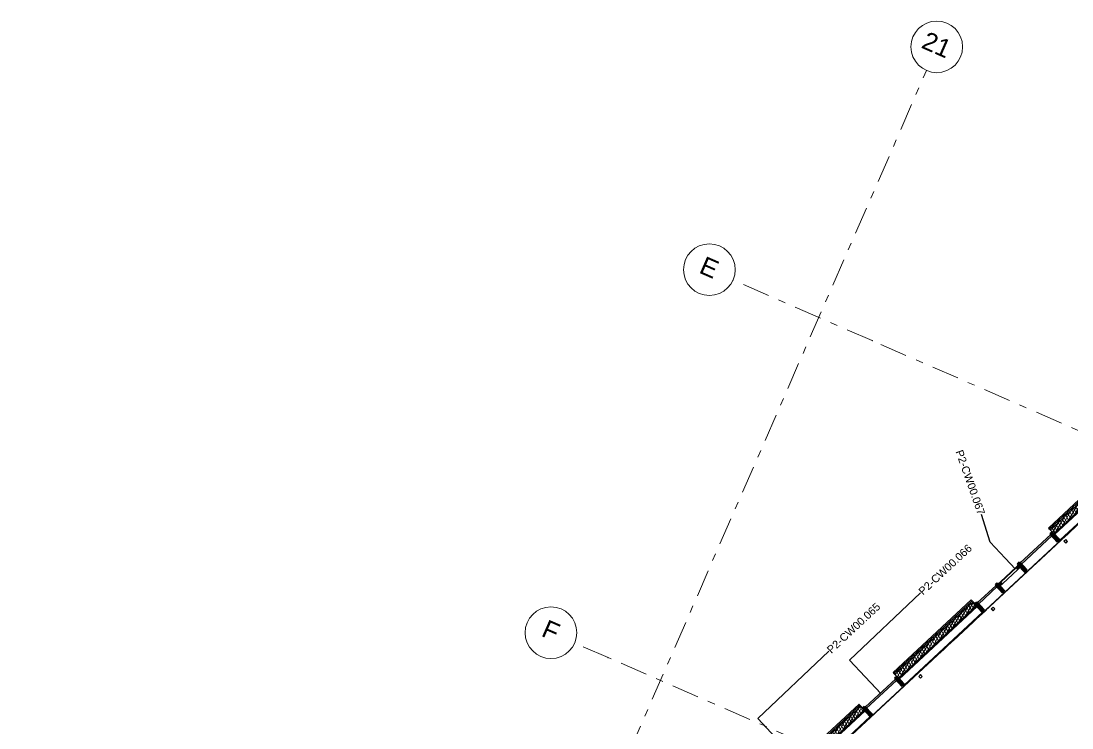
# Model space of a CAD drawing. Header units: millimetres. Extents: x -50172 to 90294, y -80883 to 25069.
# Drawn here: x -24973 to -4639, y -9476 to 4209 of the extents above; entities that cross this region are included whole.
import ezdxf
from ezdxf.enums import TextEntityAlignment as Align

# ---------------------------------------------------------------- set-up
doc = ezdxf.new("R2010")
doc.units = ezdxf.units.MM
doc.header["$MEASUREMENT"] = 0
doc.linetypes.add('Double Dashed', pattern=[1093.611073, 529.166651, -211.666656, 141.111112, -211.666656])
for name, color, linetype, lineweight, true_color in [('A-25-M_Curtain_Wall_Pen_No__46', 7, 'Continuous', 35, 0x444444), ('A-25-M_Wall_Ext_Pen_No__107', 7, 'Continuous', 15, 0xa6a6a6), ('A-25-M_Wall_Ext_Pen_No__27', 7, 'Continuous', 50, 0x2a2a2a), ('New_A-15-MG_Structural_Grid_Phase_2_Pen_No__222', 7, 'Continuous', 13, 0x65af33), ('New_A-25-M_Curtain_Wall_Pen_No__144', 7, 'Continuous', 0, 0xc8c8c8), ('New_A-25-M_Curtain_Wall_Pen_No__165', 7, 'Continuous', 0, 0x006060), ('New_A-25-M_Curtain_Wall_Pen_No__27', 7, 'Continuous', 50, 0x2a2a2a), ('New_A-25-M_Wall_Ext_Pen_No__107', 7, 'Continuous', 15, 0xa6a6a6), ('New_A-35-M_FFE-Zone_Pen_No__74', 7, 'Continuous', 20, 0x606060), ('New_ArchiCAD Windows_Pen_No__103', 7, 'Continuous', 15, 0xa6a6a6), ('New_ArchiCAD Windows_Pen_No__23', 7, 'Continuous', 30, 0x2a2a2a), ('New_ArchiCAD Windows_Pen_No__63', 7, 'Continuous', 20, 0x606060)]:
    doc.layers.add(name, color=color, linetype=linetype, lineweight=lineweight, true_color=true_color)
for name, color, linetype, lineweight in [('A-25-M_Curtain_Wall_Pen_No__85', 8, 'Continuous', 20), ('COLUMN.IFC Import_Pen_No__2', 8, 'Continuous', 15), ('New_A-20-M_Floor_Slab_Pen_No__89', 8, 'Continuous', 20), ('New_A-25-M_Curtain_Wall_Pen_No__1', 7, 'Continuous', 13), ('New_A-25-M_Wall_Ext_Pen_No__1', 7, 'Continuous', 13), ('New_ArchiCAD Windows_Pen_No__1', 7, 'Continuous', 13), ('New_ArchiCAD Windows_Pen_No__83', 8, 'Continuous', 20), ('New_ArchiCAD Zone Stamps_Pen_No__9', 7, 'Continuous', 13)]:
    doc.layers.add(name, color=color, linetype=linetype, lineweight=lineweight)
for name, color, linetype in [('COLUMN.IFC Import', 7, 'Continuous'), ('New_A-15-MG_Structural_Grid_Phase_2', 7, 'Continuous'), ('New_A-20-M_Floor_Slab', 7, 'Continuous'), ('New_A-25-M_Curtain_Wall', 7, 'Continuous'), ('New_A-25-M_Wall_Ext', 7, 'Continuous'), ('New_A-35-M_FFE-Zone', 7, 'Continuous'), ('New_ArchiCAD Windows', 7, 'Continuous')]:
    doc.layers.add(name, color=color, linetype=linetype)
doc.styles.add('GENERATED_STYLE_1', font='')
doc.styles.add('GENERATED_STYLE_3', font='')
doc.styles.add('GENERATED_STYLE_4', font='')
doc.styles.get('GENERATED_STYLE_1').set_extended_font_data('Arial', bold=True)
doc.styles.get('GENERATED_STYLE_3').set_extended_font_data('Arial')
doc.styles.get('GENERATED_STYLE_4').set_extended_font_data('Swis721 BT')
doc.dimstyles.new('GENERATED_STYLE__3', dxfattribs={"dimtxt": 0.18, "dimasz": 273.6, "dimexe": 0.18, "dimexo": 0.0625, "dimgap": 0.09, "dimtad": 0, "dimtih": 1, "dimtoh": 1, "dimdec": 4, "dimzin": 0, "dimdsep": 46, "dimcen": 0.09, "dimadec": 0, "dimazin": 0, "dimtfac": 1, "dimtdec": 4, "dimtmove": 0, "dimatfit": 3, "dimldrblk": 'ARROWHEAD_5', "dimfxl": 1, "dimtolj": 1, "dimtzin": 0, "dimarcsym": 0})
pattern_1 = [(60, (0, 0), (-43.30127, 25), []), (120, (0, 0), (43.30127, 25), [])]
pattern_2 = [(0, (0, 0), (0, 200), [])]
pattern_3 = [(222.9404, (0, 0), (-117.9937, 126.797), [0, -100]), (222.9404, (22.4, -97.46), (-117.9937, 126.797), [0, -100])]

# ---------------------------------------------------------------- blocks, each defined once
blk = doc.blocks.new('Fabrication Lab B_INB 1104_17_1', base_point=(-2586, -8487))
at = {"layer": 'New_A-35-M_FFE-Zone_Pen_No__74', "linetype": 'Continuous'}
for p, q in [((1012, -231), (854, -592)), ((4205, -1619), (1012, -231)), ((806, -571), (-2987, -4100)), ((854, -592), (806, -571)), ((2113, -6413), (4205, -1619)), ((-2987, -4100), (-2802, -4299)), ((-3278, -4371), (-9161, -9846)), ((-3093, -4570), (-3278, -4371)), ((-2802, -4299), (-3093, -4570)), ((-1116, -13354), (1943, -6339)), ((1943, -6339), (2113, -6413)), ((-9161, -9846), (-1116, -13354))]:
    blk.add_line(p, q, dxfattribs=at)
at = {"layer": 'New_ArchiCAD Zone Stamps_Pen_No__9'}
for tag, height, style, p in [('ROOM_NAME', 250, 'GENERATED_STYLE_1', (-3454, -6913)), ('zoneNameLine2', 250, 'GENERATED_STYLE_1', (-3643, -7345)), ('ROOM_NUMBER', 200, 'GENERATED_STYLE_3', (-3831, -7765)), ('measuredAreaCode', 200, 'GENERATED_STYLE_3', (-3988, -8125)), ('DUMMY_649', 200, 'GENERATED_STYLE_3', (-3681, -8260)), ('DUMMY_650', 200, 'GENERATED_STYLE_3', (-3191, -8473)), ('DUMMY_651', 133, 'GENERATED_STYLE_3', (-2912, -8579))]:
    blk.add_attdef(tag, text='', height=height, rotation=336.4404, dxfattribs=dict(at, style=style)).set_placement(p, align=Align.TOP_LEFT)
blk = doc.blocks.new('Slab_60_1', base_point=(-21326, -27555))
at = {"layer": 'New_A-20-M_Floor_Slab_Pen_No__89', "linetype": 'Continuous', "flags": 128}
blk.add_lwpolyline([(10989, -26694), (18941, -8457), (9986, -4552), (6045, -2834), (6178, -2529), (1093, -312), (-3008, -4128), (-3008, -4128), (-10734, -11317), (-11116, -10906), (-17839, -17161), (-17128, -17926), (-21326, -27555)], dxfattribs=at)
blk = doc.blocks.new('Curtain Wall_18_1')
at = {"layer": 'New_A-25-M_Curtain_Wall_Pen_No__144', "linetype": 'Continuous'}
for points in [[(-5060, -5717), (-4917, -5871), (-4881, -5837), (-5024, -5683)], [(-5690, -6303), (-5547, -6457), (-5510, -6423), (-5653, -6269)], [(-6122, -6705), (-5979, -6859), (-5942, -6825), (-6085, -6671)], [(-6517, -7073), (-6374, -7227), (-6338, -7192), (-6481, -7039)]]:
    blk.add_hatch(color=256, dxfattribs=at).paths.add_polyline_path(points)
at = {"layer": 'New_A-25-M_Curtain_Wall_Pen_No__165', "linetype": 'Continuous', "lineweight": 0, "true_color": 0x001818}
for points in [[(-5623, -6309), (-5023, -5750), (-5044, -5727), (-5645, -6286)], [(-6450, -7079), (-6084, -6738), (-6106, -6715), (-6472, -7055)]]:
    blk.add_hatch(color=168, dxfattribs=at).paths.add_polyline_path(points)
at = {"layer": 'New_ArchiCAD Windows_Pen_No__103', "linetype": 'Continuous'}
for points in [[(-5636, -6360), (-5684, -6405), (-5722, -6364), (-5674, -6320)], [(-6069, -6688), (-6022, -6644), (-5984, -6684), (-6032, -6728)]]:
    blk.add_hatch(color=256, dxfattribs=at).paths.add_polyline_path(points)
at = {"layer": 'New_A-25-M_Curtain_Wall_Pen_No__1', "linetype": 'Continuous'}
for p, q in [((-5044, -5727), (-5645, -6286)), ((-5623, -6309), (-5023, -5750)), ((-5023, -5750), (-5044, -5727)), ((-5645, -6286), (-5623, -6309)), ((-6106, -6715), (-6472, -7055)), ((-6450, -7079), (-6084, -6738)), ((-6084, -6738), (-6106, -6715)), ((-6472, -7055), (-6450, -7079))]:
    blk.add_line(p, q, dxfattribs=at)
at = {"layer": 'New_A-25-M_Curtain_Wall_Pen_No__27', "linetype": 'Continuous'}
for p, q in [((-5024, -5683), (-5060, -5717)), ((-4881, -5837), (-5024, -5683)), ((-5060, -5717), (-4917, -5871)), ((-4917, -5871), (-4881, -5837)), ((-5653, -6269), (-5690, -6303)), ((-5690, -6303), (-5547, -6457)), ((-5510, -6423), (-5653, -6269)), ((-5547, -6457), (-5510, -6423)), ((-6085, -6671), (-6122, -6705)), ((-6122, -6705), (-5979, -6859)), ((-5942, -6825), (-6085, -6671)), ((-5979, -6859), (-5942, -6825)), ((-6481, -7039), (-6517, -7073)), ((-6517, -7073), (-6374, -7227)), ((-6338, -7192), (-6481, -7039)), ((-6374, -7227), (-6338, -7192))]:
    blk.add_line(p, q, dxfattribs=at)
at = {"layer": 'New_ArchiCAD Windows_Pen_No__23', "linetype": 'Continuous'}
for p, q in [((-5722, -6364), (-5674, -6320)), ((-5684, -6405), (-5722, -6364)), ((-5636, -6360), (-5684, -6405)), ((-5674, -6320), (-5636, -6360)), ((-6069, -6688), (-6022, -6644)), ((-6032, -6728), (-6069, -6688)), ((-5984, -6684), (-6032, -6728)), ((-6022, -6644), (-5984, -6684))]:
    blk.add_line(p, q, dxfattribs=at)
at = {"layer": 'New_ArchiCAD Windows_Pen_No__63', "linetype": 'Continuous'}
blk.add_line((-5715, -6372), (-6015, -6651), dxfattribs=at)
at = {"layer": 'New_ArchiCAD Windows_Pen_No__83', "linetype": 'Continuous'}
for p, q in [((-6022, -6644), (-5722, -6364)), ((-5684, -6405), (-5984, -6684))]:
    blk.add_line(p, q, dxfattribs=at)
blk = doc.blocks.new('Rectangular Window Opening 19_7')
at = {"layer": 'New_ArchiCAD Windows_Pen_No__1', "linetype": 'Continuous'}
for p, q in [((-1020, 339), (-1020, 324)), ((-1020, 324), (-1020, 322)), ((-1020, 322), (-1020, 172)), ((1020, 324), (1020, 339)), ((1020, 322), (1020, 324)), ((1020, 172), (1020, 322)), ((-1020, 172), (-1020, 170)), ((-1020, 170), (-1020, 152)), ((-1020, 152), (-1020, 52)), ((-1020, 52), (-1020, 27)), ((-1020, 27), (-1020, 0)), ((1020, 170), (1020, 172)), ((1020, 152), (1020, 170)), ((1020, 52), (1020, 152)), ((1020, 27), (1020, 52)), ((1020, 0), (1020, 27))]:
    blk.add_line(p, q, dxfattribs=at)
blk = doc.blocks.new('Rectangular Window Opening 19_8')
at = {"layer": 'New_ArchiCAD Windows_Pen_No__1', "linetype": 'Continuous'}
for p, q in [((-450, 339), (-450, 324)), ((-450, 324), (-450, 322)), ((-450, 322), (-450, 172)), ((450, 324), (450, 339)), ((450, 322), (450, 324)), ((450, 172), (450, 322)), ((-450, 172), (-450, 170)), ((-450, 170), (-450, 152)), ((-450, 152), (-450, 52)), ((-450, 52), (-450, 27)), ((-450, 27), (-450, 0)), ((450, 170), (450, 172)), ((450, 152), (450, 170)), ((450, 52), (450, 152)), ((450, 27), (450, 52)), ((450, 0), (450, 27))]:
    blk.add_line(p, q, dxfattribs=at)
blk = doc.blocks.new('Rectangular Window Opening 19_9')
at = {"layer": 'New_ArchiCAD Windows_Pen_No__1', "linetype": 'Continuous'}
for p, q in [((-300, 339), (-300, 324)), ((-300, 324), (-300, 322)), ((-300, 322), (-300, 172)), ((300, 324), (300, 339)), ((300, 322), (300, 324)), ((300, 172), (300, 322)), ((-300, 172), (-300, 170)), ((-300, 170), (-300, 152)), ((-300, 152), (-300, 52)), ((-300, 52), (-300, 27)), ((-300, 27), (-300, 0)), ((300, 170), (300, 172)), ((300, 152), (300, 170)), ((300, 52), (300, 152)), ((300, 27), (300, 52)), ((300, 0), (300, 27))]:
    blk.add_line(p, q, dxfattribs=at)
blk = doc.blocks.new('Wall_191_1', base_point=(-3215, -3855))
at = {"layer": 'A-25-M_Wall_Ext_Pen_No__107', "linetype": 'Continuous'}
blk.add_hatch(color=256, dxfattribs=at).paths.add_polyline_path([(-3275, -4374), (-3264, -4364), (-3274, -4353), (-3285, -4363)])
at = {"layer": 'New_A-25-M_Wall_Ext_Pen_No__107', "linetype": 'Continuous'}
for points in [[(-3215, -3855), (-5096, -5605), (-5078, -5625), (-3196, -3875)], [(-6589, -6995), (-8101, -8402), (-8083, -8422), (-6571, -7015)], [(-8760, -9015), (-9726, -9914), (-9708, -9934), (-8742, -9035)], [(-10166, -10323), (-10892, -11000), (-10880, -11025), (-10147, -10343)]]:
    blk.add_hatch(color=256, dxfattribs=at).paths.add_polyline_path(points)
h = blk.add_hatch(dxfattribs=at)
h.set_pattern_fill('Batt_Insulation_0001', color=256, style=0, pattern_type=2)
h.set_pattern_definition(pattern_1)
h.paths.add_polyline_path([(-3196, -3875), (-5078, -5625), (-5061, -5644), (-3179, -3893)])
h = blk.add_hatch(dxfattribs=at)
h.set_pattern_fill('Batt_Insulation_0001', color=256, style=0, pattern_type=2)
h.set_pattern_definition(pattern_1)
h.paths.add_polyline_path([(-3179, -3893), (-5061, -5644), (-4992, -5717), (-3111, -3966)])
h = blk.add_hatch(dxfattribs=at)
h.set_pattern_fill('Plywood_0001', color=256, style=0, pattern_type=2)
h.set_pattern_definition(pattern_2)
h.paths.add_polyline_path([(-3111, -3966), (-4992, -5717), (-4980, -5730), (-3099, -3979)])
at = {"layer": 'New_A-25-M_Wall_Ext_Pen_No__107', "linetype": 'Continuous', "lineweight": 0, "true_color": 0x535353}
for points in [[(-3099, -3979), (-4980, -5730), (-4979, -5731), (-3098, -3981)], [(-2995, -4091), (-4877, -5841), (-4875, -5843), (-2994, -4092)], [(-6474, -7120), (-7985, -8526), (-7984, -8528), (-6472, -7121)], [(-6370, -7231), (-7882, -8638), (-7880, -8639), (-6369, -7232)], [(-8644, -9140), (-9611, -10039), (-9609, -10040), (-8643, -9141)], [(-8541, -9251), (-9507, -10150), (-9506, -10152), (-8539, -9252)], [(-10050, -10448), (-10813, -11158), (-10812, -11160), (-10048, -10449)], [(-9946, -10559), (-10743, -11300), (-10742, -11302), (-9945, -10560)]]:
    blk.add_hatch(color=251, dxfattribs=at).paths.add_polyline_path(points)
at = {"layer": 'New_A-25-M_Wall_Ext_Pen_No__107', "linetype": 'Continuous'}
h = blk.add_hatch(dxfattribs=at)
h.set_pattern_fill('Plaster_0001', color=256, style=0, pattern_type=2)
h.set_pattern_definition(pattern_3)
h.paths.add_polyline_path([(-3264, -4364), (-2984, -4103), (-2994, -4092), (-3274, -4353)])
h = blk.add_hatch(dxfattribs=at)
h.set_pattern_fill('Plaster_0001', color=256, style=0, pattern_type=2)
h.set_pattern_definition(pattern_3)
h.paths.add_polyline_path([(-3285, -4363), (-4875, -5843), (-4865, -5854), (-3275, -4374)])
h = blk.add_hatch(dxfattribs=at)
h.set_pattern_fill('Batt_Insulation_0001', color=256, style=0, pattern_type=2)
h.set_pattern_definition(pattern_1)
h.paths.add_polyline_path([(-6571, -7015), (-8083, -8422), (-8066, -8440), (-6554, -7033)])
h = blk.add_hatch(dxfattribs=at)
h.set_pattern_fill('Batt_Insulation_0001', color=256, style=0, pattern_type=2)
h.set_pattern_definition(pattern_1)
h.paths.add_polyline_path([(-6554, -7033), (-8066, -8440), (-7998, -8513), (-6486, -7106)])
h = blk.add_hatch(dxfattribs=at)
h.set_pattern_fill('Plywood_0001', color=256, style=0, pattern_type=2)
h.set_pattern_definition(pattern_2)
h.paths.add_polyline_path([(-6486, -7106), (-7998, -8513), (-7985, -8526), (-6474, -7120)])
h = blk.add_hatch(dxfattribs=at)
h.set_pattern_fill('Plaster_0001', color=256, style=0, pattern_type=2)
h.set_pattern_definition(pattern_3)
h.paths.add_polyline_path([(-6369, -7232), (-7880, -8639), (-7870, -8650), (-6358, -7243)])
h = blk.add_hatch(dxfattribs=at)
h.set_pattern_fill('Batt_Insulation_0001', color=256, style=0, pattern_type=2)
h.set_pattern_definition(pattern_1)
h.paths.add_polyline_path([(-8742, -9035), (-9708, -9934), (-9691, -9952), (-8725, -9053)])
h = blk.add_hatch(dxfattribs=at)
h.set_pattern_fill('Batt_Insulation_0001', color=256, style=0, pattern_type=2)
h.set_pattern_definition(pattern_1)
h.paths.add_polyline_path([(-8725, -9053), (-9691, -9952), (-9623, -10026), (-8656, -9126)])
h = blk.add_hatch(dxfattribs=at)
h.set_pattern_fill('Plywood_0001', color=256, style=0, pattern_type=2)
h.set_pattern_definition(pattern_2)
h.paths.add_polyline_path([(-8656, -9126), (-9623, -10026), (-9611, -10039), (-8644, -9140)])
h = blk.add_hatch(dxfattribs=at)
h.set_pattern_fill('Plaster_0001', color=256, style=0, pattern_type=2)
h.set_pattern_definition(pattern_3)
h.paths.add_polyline_path([(-8539, -9252), (-9506, -10152), (-9495, -10163), (-8529, -9263)])
h = blk.add_hatch(dxfattribs=at)
h.set_pattern_fill('Batt_Insulation_0001', color=256, style=0, pattern_type=2)
h.set_pattern_definition(pattern_1)
h.paths.add_polyline_path([(-10147, -10343), (-10880, -11025), (-10868, -11048), (-10130, -10361)])
h = blk.add_hatch(dxfattribs=at)
h.set_pattern_fill('Batt_Insulation_0001', color=256, style=0, pattern_type=2)
h.set_pattern_definition(pattern_1)
h.paths.add_polyline_path([(-10130, -10361), (-10868, -11048), (-10822, -11141), (-10062, -10434)])
h = blk.add_hatch(dxfattribs=at)
h.set_pattern_fill('Plywood_0001', color=256, style=0, pattern_type=2)
h.set_pattern_definition(pattern_2)
h.paths.add_polyline_path([(-10062, -10434), (-10822, -11141), (-10813, -11158), (-10050, -10448)])
h = blk.add_hatch(dxfattribs=at)
h.set_pattern_fill('Plaster_0001', color=256, style=0, pattern_type=2)
h.set_pattern_definition(pattern_3)
h.paths.add_polyline_path([(-9945, -10560), (-10742, -11302), (-10735, -11316), (-9935, -10571)])
at = {"layer": 'A-25-M_Wall_Ext_Pen_No__27', "linetype": 'Continuous'}
for p, q in [((-3285, -4363), (-3275, -4374)), ((-3264, -4364), (-3274, -4353))]:
    blk.add_line(p, q, dxfattribs=at)
at = {"layer": 'New_A-25-M_Wall_Ext_Pen_No__1', "linetype": 'Continuous'}
for p, q in [((-3196, -3875), (-5078, -5625)), ((-3179, -3893), (-5061, -5644)), ((-3111, -3966), (-4992, -5717)), ((-3099, -3979), (-4980, -5730)), ((-3098, -3981), (-4979, -5731)), ((-2995, -4091), (-4877, -5841)), ((-2994, -4092), (-3274, -4353)), ((-3285, -4363), (-4875, -5843)), ((-3274, -4353), (-3285, -4363)), ((-6571, -7015), (-8083, -8422)), ((-6554, -7033), (-8066, -8440)), ((-6486, -7106), (-7998, -8513)), ((-6474, -7120), (-7985, -8526)), ((-6472, -7121), (-7984, -8528)), ((-6370, -7231), (-7882, -8638)), ((-6369, -7232), (-7880, -8639)), ((-8742, -9035), (-9708, -9934)), ((-8725, -9053), (-9691, -9952)), ((-8656, -9126), (-9623, -10026)), ((-8644, -9140), (-9611, -10039)), ((-8643, -9141), (-9609, -10040)), ((-8541, -9251), (-9507, -10150)), ((-8539, -9252), (-9506, -10152)), ((-10147, -10343), (-10880, -11025)), ((-10130, -10361), (-10868, -11048)), ((-10062, -10434), (-10822, -11141)), ((-10050, -10448), (-10813, -11158)), ((-10048, -10449), (-10812, -11160)), ((-9946, -10559), (-10743, -11300)), ((-9945, -10560), (-10742, -11302))]:
    blk.add_line(p, q, dxfattribs=at)
at = {"layer": 'New_A-25-M_Wall_Ext_Pen_No__1', "linetype": 'Continuous', "flags": 128}
for points in [[(-3215, -3855), (-5096, -5605)], [(-3215, -3855), (-3196, -3875)], [(-3196, -3875), (-3179, -3893)], [(-3179, -3893), (-3111, -3966)], [(-3111, -3966), (-3099, -3979)], [(-3099, -3979), (-3098, -3981)], [(-3098, -3981), (-2995, -4091)], [(-3264, -4364), (-2984, -4103)], [(-2995, -4091), (-2994, -4092)], [(-2994, -4092), (-2984, -4103)], [(-4865, -5854), (-3275, -4374)], [(-6589, -6995), (-8101, -8402)], [(-7870, -8650), (-6358, -7243)], [(-8760, -9015), (-9726, -9914)], [(-9495, -10163), (-8529, -9263)], [(-10166, -10323), (-10892, -11000)], [(-10735, -11316), (-9935, -10571)]]:
    blk.add_lwpolyline(points, dxfattribs=at)
at = {"layer": 'New_ArchiCAD Windows', "color": 251, "linetype": 'Continuous', "lineweight": 20, "true_color": 0x606060, "xscale": -0.9999999999999999, "zscale": 1000, "rotation": 222.9403661904006}
for name, p in [('Rectangular Window Opening 19_7', (-5843, -6300)), ('Rectangular Window Opening 19_8', (-8431, -8709)), ('Rectangular Window Opening 19_9', (-9946, -10119))]:
    blk.add_blockref(name, p, dxfattribs=at)
blk = doc.blocks.new('Standard grid marker_23')
at = {"layer": 'New_A-15-MG_Structural_Grid_Phase_2_Pen_No__222', "linetype": 'Double Dashed'}
blk.add_line((2643, 0), (48998, 0), dxfattribs=at)
at = {"layer": 'New_A-15-MG_Structural_Grid_Phase_2_Pen_No__222', "style": 'GENERATED_STYLE_4'}
blk.add_attdef('AC_MarkerText_1', text='', height=350, rotation=113.5, dxfattribs=at).set_placement((-500, -1294), align=Align.MIDDLE_CENTER)
blk = doc.blocks.new('Discrete Accessory 235')
at = {"layer": 'COLUMN.IFC Import_Pen_No__2', "linetype": 'Continuous'}
for p, q in [((-25, 25), (25, 25)), ((-25, -25), (-25, 25)), ((-21, 21), (-21, -21)), ((21, 21), (-21, 21)), ((21, -21), (21, 21)), ((25, 25), (25, -25)), ((25, -25), (-25, -25)), ((-21, -21), (21, -21))]:
    blk.add_line(p, q, dxfattribs=at)
blk = doc.blocks.new('Discrete Accessory 236')
at = {"layer": 'COLUMN.IFC Import_Pen_No__2', "linetype": 'Continuous'}
for p, q in [((-25, 25), (25, 25)), ((-25, -25), (-25, 25)), ((-21, 21), (-21, -21)), ((21, 21), (-21, 21)), ((21, -21), (21, 21)), ((25, 25), (25, -25)), ((25, -25), (-25, -25)), ((-21, -21), (21, -21))]:
    blk.add_line(p, q, dxfattribs=at)
blk = doc.blocks.new('Discrete Accessory 237')
at = {"layer": 'COLUMN.IFC Import_Pen_No__2', "linetype": 'Continuous'}
for p, q in [((-25, 25), (25, 25)), ((-25, -25), (-25, 25)), ((-21, 21), (-21, -21)), ((21, 21), (-21, 21)), ((21, -21), (21, 21)), ((25, 25), (25, -25)), ((25, -25), (-25, -25)), ((-21, -21), (21, -21))]:
    blk.add_line(p, q, dxfattribs=at)
blk = doc.blocks.new('ARROWHEAD_5')
at = {"color": 0, "linetype": 'Continuous', "lineweight": 0}
blk.add_line((0, 0), (-1, 0), dxfattribs=at)
blk.add_solid([(-1, 0.2679), (0, 0), (-1, -0.2679), (-1, 0.2679)], dxfattribs=at)
blk = doc.blocks.new('Curtain Wall_25_1')
at = {"layer": 'New_A-25-M_Curtain_Wall_Pen_No__144', "linetype": 'Continuous'}
for points in [[(-7886, -8633), (-8029, -8480), (-8065, -8514), (-7922, -8667)], [(-8508, -9212), (-8651, -9059), (-8688, -9093), (-8545, -9246)]]:
    blk.add_hatch(color=256, dxfattribs=at).paths.add_polyline_path(points)
at = {"layer": 'New_A-25-M_Curtain_Wall_Pen_No__165', "linetype": 'Continuous', "lineweight": 0, "true_color": 0x001818}
blk.add_hatch(color=168, dxfattribs=at).paths.add_polyline_path([(-8621, -9099), (-8028, -8547), (-8050, -8523), (-8643, -9075)])
at = {"layer": 'New_A-25-M_Curtain_Wall_Pen_No__1', "linetype": 'Continuous'}
for p, q in [((-8050, -8523), (-8643, -9075)), ((-8050, -8523), (-8028, -8547)), ((-8028, -8547), (-8621, -9099)), ((-8643, -9075), (-8621, -9099))]:
    blk.add_line(p, q, dxfattribs=at)
at = {"layer": 'New_A-25-M_Curtain_Wall_Pen_No__27', "linetype": 'Continuous'}
for p, q in [((-8029, -8480), (-8065, -8514)), ((-8065, -8514), (-7922, -8667)), ((-8029, -8480), (-7886, -8633)), ((-7886, -8633), (-7922, -8667)), ((-8651, -9059), (-8688, -9093)), ((-8688, -9093), (-8545, -9246)), ((-8651, -9059), (-8508, -9212)), ((-8508, -9212), (-8545, -9246))]:
    blk.add_line(p, q, dxfattribs=at)
blk = doc.blocks.new('Standard grid marker_30')
at = {"layer": 'New_A-15-MG_Structural_Grid_Phase_2_Pen_No__222', "linetype": 'Double Dashed'}
for p, q in [((705, 0), (32130, 0)), ((32130, 0), (32835, 0))]:
    blk.add_line(p, q, dxfattribs=at)
at = {"layer": 'New_A-15-MG_Structural_Grid_Phase_2_Pen_No__222', "linetype": 'Continuous'}
blk.add_circle((33335, 0), 500, dxfattribs=at)
at = {"layer": 'New_A-15-MG_Structural_Grid_Phase_2_Pen_No__222', "linetype": 'Double Dashed'}
blk.add_point((32130, 0), dxfattribs=at)
blk.add_point((32130, 0), dxfattribs=at)
at = {"layer": 'New_A-15-MG_Structural_Grid_Phase_2_Pen_No__222', "style": 'GENERATED_STYLE_4'}
for tag, p in [('AC_MarkerText_1_0', (-500, 43)), ('AC_MarkerText_1_1', (33335, 43))]:
    blk.add_attdef(tag, text='', height=350, rotation=180, dxfattribs=at).set_placement(p, align=Align.MIDDLE_CENTER)
blk = doc.blocks.new('Standard grid marker_40')
at = {"layer": 'New_A-15-MG_Structural_Grid_Phase_2_Pen_No__222', "linetype": 'Double Dashed'}
blk.add_line((39496, 0), (58242, 0), dxfattribs=at)
at = {"layer": 'New_A-15-MG_Structural_Grid_Phase_2_Pen_No__222', "linetype": 'Continuous'}
blk.add_circle((58742, 0), 500, dxfattribs=at)
at = {"layer": 'New_A-15-MG_Structural_Grid_Phase_2_Pen_No__222', "style": 'GENERATED_STYLE_4'}
for tag, p in [('AC_MarkerText_1_0', (-500, 41)), ('AC_MarkerText_1_1', (58742, 41))]:
    blk.add_attdef(tag, text='', height=350, rotation=270, dxfattribs=at).set_placement(p, align=Align.MIDDLE_CENTER)
blk = doc.blocks.new('Standard grid marker_45')
at = {"layer": 'New_A-15-MG_Structural_Grid_Phase_2_Pen_No__222', "linetype": 'Double Dashed'}
for p, q in [((2938, 0), (29898, 0)), ((29898, 0), (32835, 0))]:
    blk.add_line(p, q, dxfattribs=at)
at = {"layer": 'New_A-15-MG_Structural_Grid_Phase_2_Pen_No__222', "linetype": 'Continuous'}
blk.add_circle((33335, 0), 500, dxfattribs=at)
at = {"layer": 'New_A-15-MG_Structural_Grid_Phase_2_Pen_No__222', "linetype": 'Double Dashed'}
blk.add_point((29898, 0), dxfattribs=at)
blk.add_point((29898, 0), dxfattribs=at)
at = {"layer": 'New_A-15-MG_Structural_Grid_Phase_2_Pen_No__222', "style": 'GENERATED_STYLE_4'}
for tag, p in [('AC_MarkerText_1_0', (-500, 43)), ('AC_MarkerText_1_1', (33335, 43))]:
    blk.add_attdef(tag, text='', height=350, rotation=180, dxfattribs=at).set_placement(p, align=Align.MIDDLE_CENTER)

msp = doc.modelspace()

# ---------------------------------------------------------------- block references
at = {"layer": 'COLUMN.IFC Import', "linetype": 'Continuous', "zscale": 1000, "rotation": 222.940410901894}
for name, p in [('Discrete Accessory 235', (-4758.9, -5862.8)), ('Discrete Accessory 236', (-6164.4, -7170.8)), ('Discrete Accessory 237', (-7570, -8478.7))]:
    msp.add_blockref(name, p, dxfattribs=at)
at = {"layer": 'New_A-15-MG_Structural_Grid_Phase_2', "color": 8, "linetype": 'Continuous', "lineweight": 15}
ref = msp.add_blockref('Standard grid marker_40', (-30734.1, -50137), dxfattribs=dict(at, zscale=1000, rotation=66.44041158399293))
ref.add_attrib('AC_MarkerText_1_1', '21', dxfattribs={"layer": 'New_A-15-MG_Structural_Grid_Phase_2_Pen_No__222', "color": 85, "true_color": 0x65af33, "height": 350, "rotation": 336.44041, "style": 'GENERATED_STYLE_4'}).set_placement((-7254.7, 3750), align=Align.MIDDLE_CENTER)
at = {"layer": 'New_A-15-MG_Structural_Grid_Phase_2', "color": 8, "linetype": 'Continuous', "lineweight": 15, "zscale": 1000, "rotation": 222.9404146370858}
msp.add_blockref('Standard grid marker_23', (3387.7, 1823.7), dxfattribs=at)
at = {"layer": 'New_A-15-MG_Structural_Grid_Phase_2', "color": 8, "linetype": 'Continuous', "lineweight": 15}
ref = msp.add_blockref('Standard grid marker_45', (18901.3, -13928.7), dxfattribs=dict(at, zscale=1000, rotation=156.4404115840001))
ref.add_attrib('AC_MarkerText_1_1', 'E', dxfattribs={"layer": 'New_A-15-MG_Structural_Grid_Phase_2_Pen_No__222', "color": 85, "true_color": 0x65af33, "height": 350, "rotation": 336.44041, "style": 'GENERATED_STYLE_4'}).set_placement((-11655.4, -561.1), align=Align.MIDDLE_CENTER)
ref = msp.add_blockref('Standard grid marker_30', (15837, -20956.1), dxfattribs=dict(at, zscale=1000, rotation=156.4404115839929))
ref.add_attrib('AC_MarkerText_1_1', 'F', dxfattribs={"layer": 'New_A-15-MG_Structural_Grid_Phase_2_Pen_No__222', "color": 85, "true_color": 0x65af33, "height": 350, "rotation": 336.44041, "style": 'GENERATED_STYLE_4'}).set_placement((-14719.7, -7588.5), align=Align.MIDDLE_CENTER)
at = {"layer": 'New_A-20-M_Floor_Slab', "color": 8, "linetype": 'Continuous', "lineweight": 20}
msp.add_blockref('Slab_60_1', (-21326.2, -27554.7), dxfattribs=at)
at = {"layer": 'New_A-25-M_Curtain_Wall', "linetype": 'Continuous', "lineweight": 0}
for name in ['Curtain Wall_18_1', 'Curtain Wall_25_1']:
    msp.add_blockref(name, (0, 0), dxfattribs=at)
at = {"layer": 'New_A-25-M_Wall_Ext', "color": 250, "lineweight": 50, "true_color": 0x2a2a2a}
msp.add_blockref('Wall_191_1', (-3214.8, -3855), dxfattribs=at)
at = {"layer": 'New_A-35-M_FFE-Zone', "linetype": 'Continuous'}
ref = msp.add_blockref('Fabrication Lab B_INB 1104_17_1', (-2586.4, -8487.4), dxfattribs=at)
ref.add_attrib('ROOM_NAME', 'Fabrication Lab B', dxfattribs={"layer": 'New_ArchiCAD Zone Stamps_Pen_No__9', "color": 7, "height": 250, "rotation": 336.44041, "style": 'GENERATED_STYLE_1'}).set_placement((-3454.2, -6912.5), align=Align.TOP_LEFT)
ref.add_attrib('ROOM_NUMBER', 'INB 1104', dxfattribs={"layer": 'New_ArchiCAD Zone Stamps_Pen_No__9', "color": 7, "height": 200, "rotation": 336.44041, "style": 'GENERATED_STYLE_3'}).set_placement((-3831, -7765.4), align=Align.TOP_LEFT)
ref.add_attrib('zoneNameLine2', 'ID. FF578', dxfattribs={"layer": 'New_ArchiCAD Zone Stamps_Pen_No__9', "color": 7, "height": 250, "rotation": 336.44041, "style": 'GENERATED_STYLE_1'}).set_placement((-3642.6, -7344.7), align=Align.TOP_LEFT)
ref.add_attrib('measuredAreaCode', 'A: ', dxfattribs={"layer": 'New_ArchiCAD Zone Stamps_Pen_No__9', "color": 7, "height": 200, "rotation": 336.44041, "style": 'GENERATED_STYLE_3'}).set_placement((-3988.1, -8125.5), align=Align.TOP_LEFT)
ref.add_attrib('DUMMY_649', '77.9', dxfattribs={"layer": 'New_ArchiCAD Zone Stamps_Pen_No__9', "color": 7, "height": 200, "rotation": 336.44041, "style": 'GENERATED_STYLE_3'}).set_placement((-3680.7, -8259.5), align=Align.TOP_LEFT)
ref.add_attrib('DUMMY_650', ' m', dxfattribs={"layer": 'New_ArchiCAD Zone Stamps_Pen_No__9', "color": 7, "height": 200, "rotation": 336.44041, "style": 'GENERATED_STYLE_3'}).set_placement((-3191.3, -8472.9), align=Align.TOP_LEFT)
ref.add_attrib('DUMMY_651', '2', dxfattribs={"layer": 'New_ArchiCAD Zone Stamps_Pen_No__9', "color": 7, "height": 133.3, "rotation": 336.44041, "style": 'GENERATED_STYLE_3'}).set_placement((-2912, -8579.4), align=Align.TOP_LEFT)

# ---------------------------------------------------------------- texts
at = {"layer": 'A-25-M_Curtain_Wall_Pen_No__46', "linetype": 'Continuous', "char_height": 150, "style": 'GENERATED_STYLE_4'}
for s, insert, attachment_point, rotation in [('\\A1;{\\fSwis721 BT|b0|i0|c0|p34;P2-CW00.067}', (-6388.2, -5342.2), 6, 289.38639), ('\\A1;{\\fSwis721 BT|b0|i0|c0|p34;P2-CW00.066}', (-7572.4, -6858.9), 4, 42.99402), ('\\A1;{\\fSwis721 BT|b0|i0|c0|p34;P2-CW00.065}', (-9344.8, -7990.4), 4, 42.99402)]:
    msp.add_mtext(s, dxfattribs=dict(at, insert=insert, attachment_point=attachment_point, rotation=rotation))

# ---------------------------------------------------------------- leaders
at = {"layer": 'A-25-M_Curtain_Wall_Pen_No__85', "linetype": 'Continuous', "annotation_type": 0, "has_hookline": 1, "text_width": 1535.7}
for points, hookline_direction, horizontal_direction in [([(-5738.2, -6394.3), (-6219.9, -5876.7), (-6388.1, -5342.3)], 1, (0.331937, -0.943302, 0)), ([(-8335.1, -8811), (-8942.1, -8161.4), (-7572.5, -6859)], 0, (0.731425, 0.681922, 0)), ([(-9850.6, -10221.3), (-10714.5, -9293), (-9344.9, -7990.5)], 0, (0.731425, 0.681922, 0))]:
    msp.add_leader(points, dimstyle='GENERATED_STYLE__3', dxfattribs=dict(at, hookline_direction=hookline_direction, horizontal_direction=horizontal_direction))

doc.saveas('drawing.dxf')
